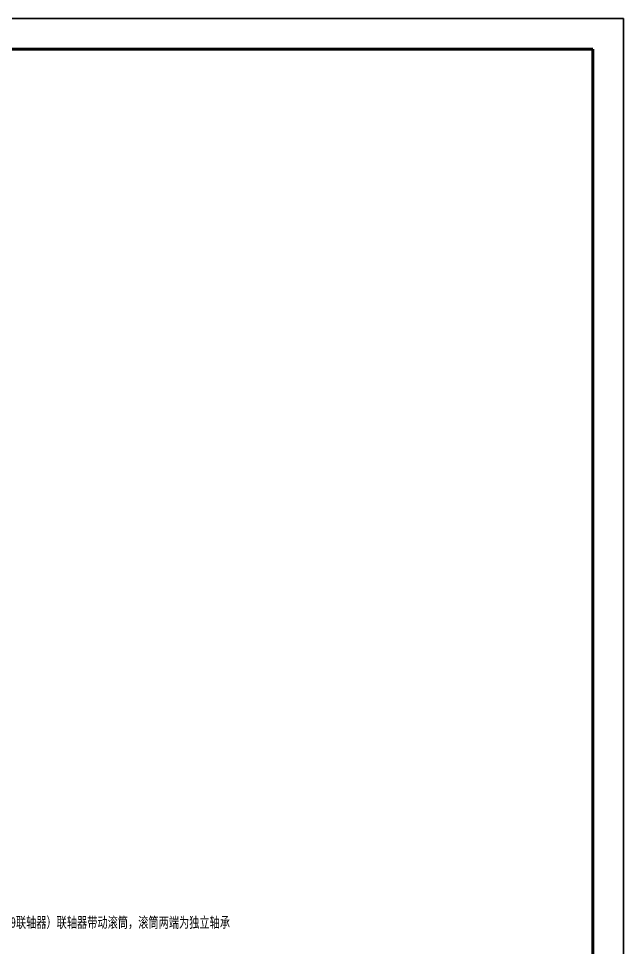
# Model space of a CAD drawing. Header units: millimetres. Extents: x 0 to 4732, y -441 to 1125.
# Drawn here: x 2894.3 to 3092.6, y -151.3 to 153 of the extents above; entities that cross this region are included whole.
import ezdxf

# ---------------------------------------------------------------- set-up
doc = ezdxf.new("R2010")
doc.units = ezdxf.units.MM
doc.layers.add('0粗实线', color=7, linetype='Continuous', lineweight=70)
doc.layers.add('0细实线', color=7, linetype='Continuous', lineweight=35)
doc.styles.add('汉字', font='simfang.ttf', dxfattribs={"width": 0.7, "height": 3.5})

msp = doc.modelspace()

# ---------------------------------------------------------------- linework, layer by layer
at = {"layer": '0粗实线', "color": 0, "lineweight": 70}
for p, q in [((3082.552, 143.038), (2276.552, 143.038)), ((3082.552, -430.962), (3082.552, 143.038))]:
    msp.add_line(p, q, dxfattribs=at)
at = {"layer": '0细实线', "color": 0, "lineweight": 35}
for p, q in [((3092.552, 153.038), (2251.552, 153.038)), ((3092.552, -440.962), (3092.552, 153.038))]:
    msp.add_line(p, q, dxfattribs=at)

# ---------------------------------------------------------------- texts
at = {"color": 0, "insert": (2733.058, -141.323), "char_height": 3.5, "attachment_point": 1, "style": '汉字'}
msp.add_mtext_dynamic_manual_height_columns('{\\fSimSun|b0|i0|c134|p2;说明：电动机通过弹性套柱销联轴器（LT5联轴器）驱动减速器输入轴，减速器输出轴通过滚子链联轴器（GL9联轴器）联轴器带动滚筒，滚筒两端为独立轴承}', width=263.46084, gutter_width=20, heights=[0], dxfattribs=at)

doc.saveas('drawing.dxf')
